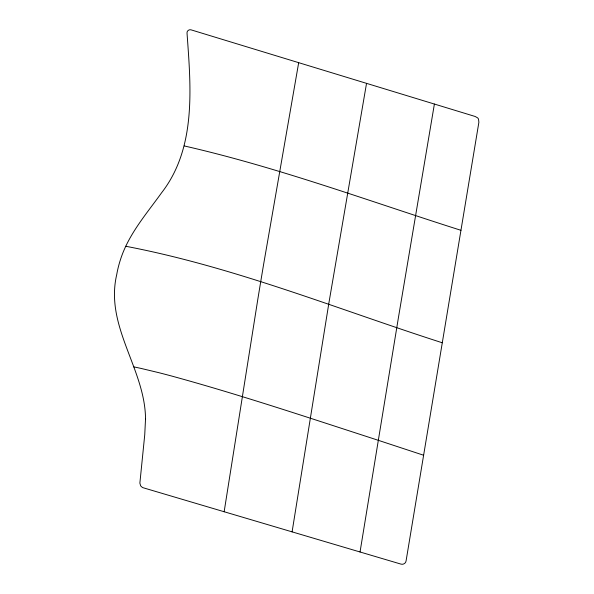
<?xml version="1.0" encoding="UTF-8"?>
<svg xmlns="http://www.w3.org/2000/svg" width="594" height="594" viewBox="0 0 594 594"><rect width="100%" height="100%" fill="white"/><g stroke="black" fill="none" stroke-linecap="round" stroke-linejoin="round"><path stroke-width="0.89" d="M224.138 511.805L257.863 299.02A509.103 30.829 -81.3 0 1 263.639 264.226L298.685 62.674M292.085 531.905L328.824 303.43L366.535 83.36M360.038 551.997L398.433 317.575L434.392 104.047M125.772 246.265C234.326 266.988 337.437 309.103 442.285 342.775M184.237 145.931C278.341 167.397 369.097 201.158 460.959 230.309M423.619 455.242L375.586 439.419C307.855 417.478 240.295 394.81 171.592 376.017A222.193 45.248 18.1 0 0 158.635 372.631L141.305 368.48A127.25 25.913 18.1 0 0 133.732 366.854M145.53 418.844L144.743 434.763L139.872 483.108L140.667 485.892L142.515 487.563L400.846 564.07C403.044 564.909 405.851 563.327 406.073 560.944L478.883 122.29L478.512 119.104A5.264 5.131 -6.7 0 0 477.598 117.842L475.148 116.476L191.149 29.878C189.226 29.143 186.739 30.925 187.021 33.019C190.808 86.561 196.763 147.49 161.598 192.768C146.317 214.092 128.386 234.452 120.367 259.934A114.56 111.672 -6.7 0 0 116.699 274.71C104.67 326.388 145.092 368.822 145.53 418.844"/></g></svg>
